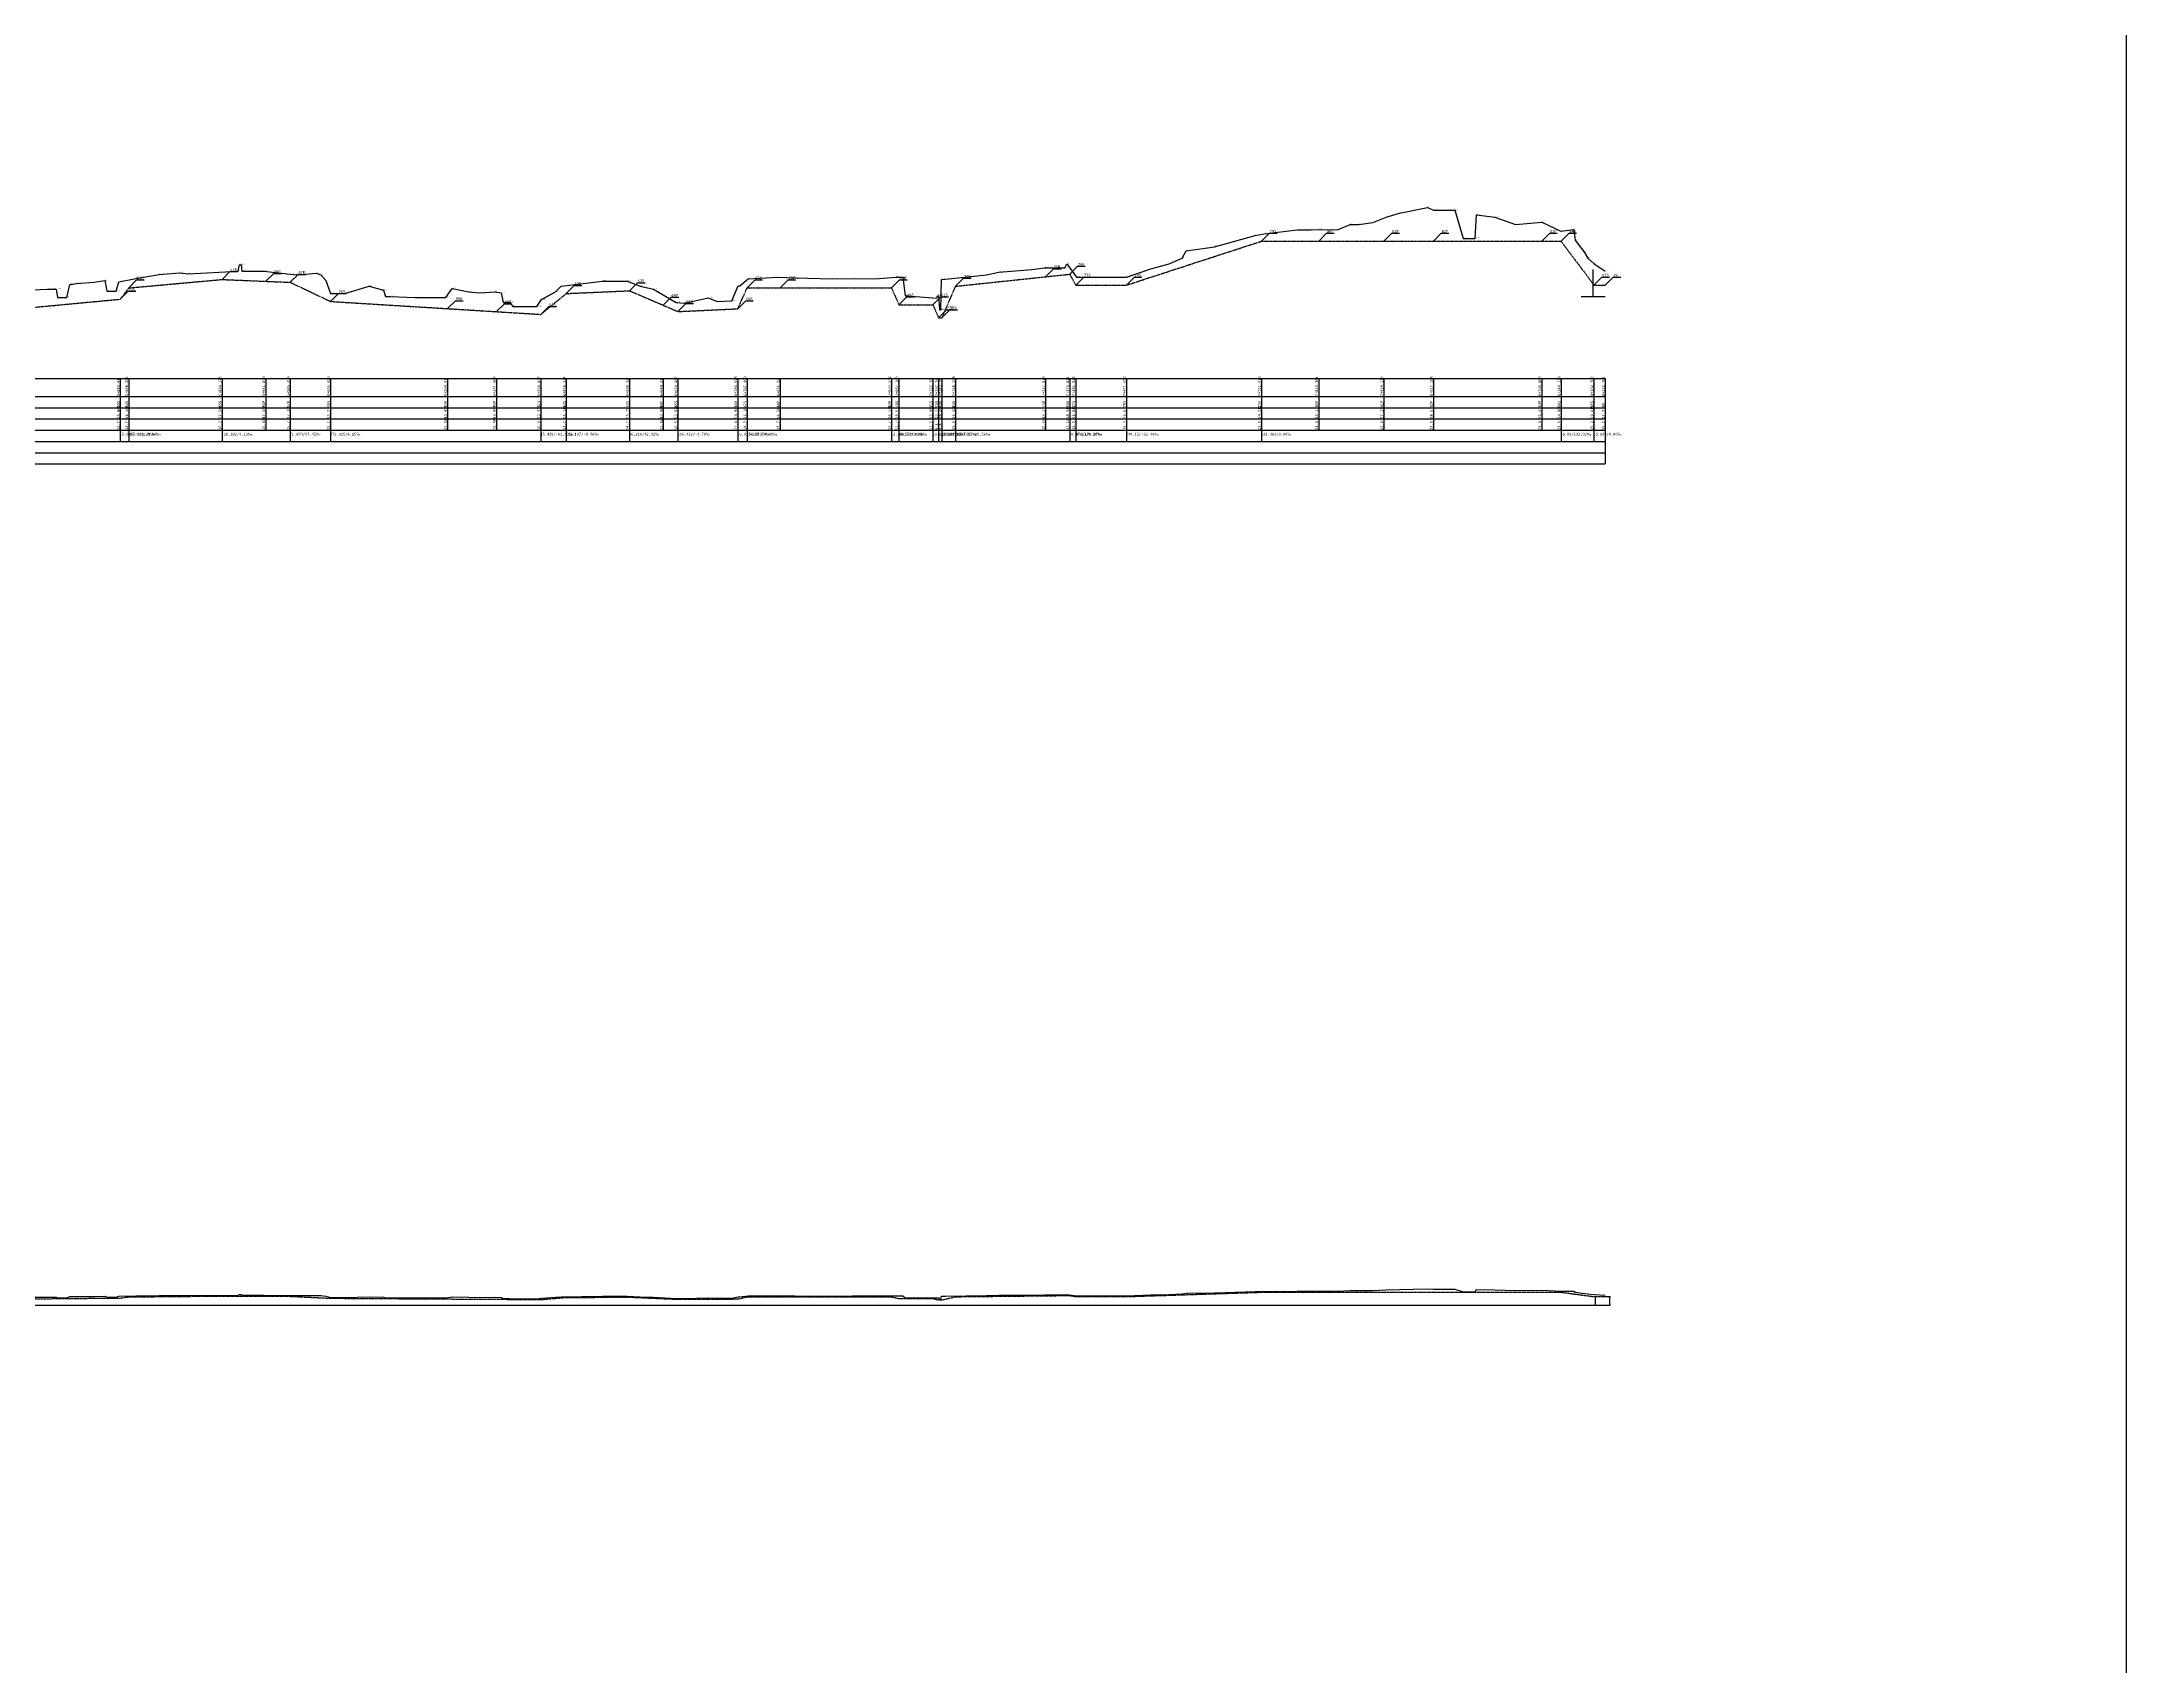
# Model space of a CAD drawing. Header units: millimetres. Extents: x -30 to 39450245, y -4 to 39449270.
# Drawn here: x 39446540 to 39450245, y 2545179 to 2548066 of the extents above; entities that cross this region are included whole.
import ezdxf

# ---------------------------------------------------------------- set-up
doc = ezdxf.new("R2010")
doc.units = ezdxf.units.MM
doc.linetypes.add('CENTER', pattern=[2, 1.25, -0.25, 0.25, -0.25])
for name, color, linetype in [('pipe_cen', 1, 'CENTER'), ('tab', 9, 'Continuous'), ('地形剖面', 4, 'Continuous'), ('布局裁图', 3, 'Continuous'), ('标准断面', 3, 'Continuous'), ('纵面管线标注', 3, 'Continuous'), ('附属设施', 2, 'Continuous')]:
    doc.layers.add(name, color=color, linetype=linetype)
doc.styles.get("Standard").update_dxf_attribs({"font": '', "width": 0.8})
doc.styles.get('Standard').set_extended_font_data('SimSun')
doc.dimstyles.new('1000', dxfattribs={"dimtxt": 0.25, "dimasz": 0.2, "dimexe": 1.8, "dimexo": 0.625, "dimgap": 0.9, "dimtad": 1, "dimdec": 3, "dimdsep": 46, "dimtxsty": 'Standard', "dimcen": 0, "dimclrd": 9, "dimclre": 9, "dimclrt": 3, "dimadec": 3, "dimazin": 2, "dimtfac": 1, "dimtdec": 3, "dimtix": 1, "dimtofl": 0, "dimtmove": 2, "dimatfit": 3, "dimfxl": 1.8, "dimtolj": 1, "dimtzin": 0, "dimarcsym": 0})

# ---------------------------------------------------------------- blocks, each defined once
blk = doc.blocks.new('*D19')
at = {"layer": 'Defpoints', "color": 0, "transparency": 16777216}
for p in [(39449298.6, 2545836), (39449301.3, 2545836), (39441064.7, 2545820.8)]:
    blk.add_point(p, dxfattribs=at)
at = {"layer": '标准断面', "color": 9, "lineweight": -2, "transparency": 16777216}
for p, q in [((39449299.2, 2545836), (39449303.1, 2545836)), ((39449301.3, 2545821), (39449301.3, 2545835.8)), ((39441065.4, 2545820.8), (39449303.1, 2545820.8))]:
    blk.add_line(p, q, dxfattribs=at)
at = {"layer": '标准断面', "color": 9, "transparency": 16777216}
for points in [[(39449301.3, 2545835.8), (39449301.4, 2545835.8), (39449301.3, 2545836)], [(39449301.3, 2545821), (39449301.4, 2545821), (39449301.3, 2545820.8)]]:
    blk.add_solid(points, dxfattribs=at)
at = {"layer": '标准断面', "color": 3, "transparency": 16777216, "insert": (39449300.3, 2545828.4), "char_height": 0.25, "attachment_point": 5, "rotation": 90}
blk.add_mtext('\\A1;15.2', dxfattribs=at)
blk = doc.blocks.new('*D20')
at = {"layer": 'Defpoints', "color": 0, "transparency": 16777216}
for p in [(39449318.6, 2545836), (39449303.1, 2545820.8), (39449326.4, 2545820.8)]:
    blk.add_point(p, dxfattribs=at)
at = {"layer": '标准断面', "color": 9, "lineweight": -2, "transparency": 16777216}
for p, q in [((39449319.2, 2545836), (39449328.2, 2545836)), ((39449326.4, 2545835.8), (39449326.4, 2545821)), ((39449303.8, 2545820.8), (39449328.2, 2545820.8))]:
    blk.add_line(p, q, dxfattribs=at)
at = {"layer": '标准断面', "color": 9, "transparency": 16777216}
for points in [[(39449326.4, 2545835.8), (39449326.4, 2545835.8), (39449326.4, 2545836)], [(39449326.4, 2545821), (39449326.4, 2545821), (39449326.4, 2545820.8)]]:
    blk.add_solid(points, dxfattribs=at)
at = {"layer": '标准断面', "color": 3, "transparency": 16777216, "insert": (39449325.4, 2545828.4), "char_height": 0.25, "attachment_point": 5, "rotation": 90}
blk.add_mtext('\\A1;15.137', dxfattribs=at)

msp = doc.modelspace()

# ---------------------------------------------------------------- linework, layer by layer
at = {"layer": 'pipe_cen'}
for points in [[(39446178.4641, 2547561.213), (39446679.2811, 2547608.213), (39446694.1521, 2547628.213), (39446860.0461, 2547643.213), (39446981.227, 2547638.213), (39447052.8001, 2547604.213), (39447426.7181, 2547581.213), (39447472.0051, 2547618.213), (39447584.2011, 2547623.213), (39447670.3381, 2547586.213), (39447776.7491, 2547591.213), (39447793.2701, 2547628.213), (39448050.0131, 2547628.213), (39448063.0601, 2547598.213), (39448123.6311, 2547598.213), (39448133.6311, 2547575.213), (39448139.6311, 2547575.213), (39448163.9791, 2547631.213), (39448366.6921, 2547652.613), (39448377.3941, 2547633.213), (39448467.5241, 2547633.213), (39448707.5471, 2547711.213), (39449240.0101, 2547711.213), (39449298.5731, 2547633.213), (39449318.5725, 2547633.213)], [(39446178.4641, 2545828.8128), (39446679.2811, 2545833.5128), (39446694.1521, 2545835.5128), (39446860.0461, 2545837.0128), (39446981.227, 2545836.5128), (39447052.8001, 2545833.1128), (39447426.7181, 2545830.8128), (39447472.0051, 2545834.5128), (39447584.2011, 2545835.0128), (39447670.3381, 2545831.3128), (39447776.7491, 2545831.8128), (39447793.2701, 2545835.5128), (39448050.0131, 2545835.5128), (39448063.0601, 2545832.5128), (39448123.6311, 2545832.5128), (39448133.6311, 2545830.2128), (39448139.6311, 2545830.2128), (39448163.9791, 2545835.8128), (39448366.6921, 2545837.9528), (39448377.3941, 2545836.0128), (39448467.5241, 2545836.0128), (39448707.5471, 2545843.8128), (39449240.0101, 2545843.8128), (39449298.5731, 2545836.0128), (39449318.5725, 2545835.9503)]]:
    msp.add_lwpolyline(points, dxfattribs=at)
at = {"layer": 'tab'}
for points in [[(39440933.8711, 2547467.413), (39449318.5725, 2547467.413)], [(39446679.2811, 2547467.413), (39446679.2811, 2547375.413)], [(39446694.1521, 2547467.413), (39446694.1521, 2547375.413)], [(39446860.0461, 2547467.413), (39446860.0461, 2547375.413)], [(39446937.7506, 2547467.413), (39446937.7506, 2547375.413)], [(39446981.227, 2547467.413), (39446981.227, 2547375.413)], [(39447052.8001, 2547467.413), (39447052.8001, 2547375.413)], [(39447260.7411, 2547467.413), (39447260.7411, 2547375.413)], [(39447347.7758, 2547467.413), (39447347.7758, 2547375.413)], [(39447426.7181, 2547467.413), (39447426.7181, 2547375.413)], [(39447472.0051, 2547467.413), (39447472.0051, 2547375.413)], [(39447584.2011, 2547467.413), (39447584.2011, 2547375.413)], [(39447644.2407, 2547467.413), (39447644.2407, 2547375.413)], [(39447670.3381, 2547467.413), (39447670.3381, 2547375.413)], [(39447776.7491, 2547467.413), (39447776.7491, 2547375.413)], [(39447793.2701, 2547467.413), (39447793.2701, 2547375.413)], [(39447852.0914, 2547467.413), (39447852.0914, 2547375.413)], [(39448050.0131, 2547467.413), (39448050.0131, 2547375.413)], [(39448063.0601, 2547467.413), (39448063.0601, 2547375.413)], [(39448123.6311, 2547467.413), (39448123.6311, 2547375.413)], [(39448133.6311, 2547467.413), (39448133.6311, 2547375.413)], [(39448139.6311, 2547467.413), (39448139.6311, 2547375.413)], [(39448163.9791, 2547467.413), (39448163.9791, 2547375.413)], [(39448323.7503, 2547467.413), (39448323.7503, 2547375.413)], [(39448366.6921, 2547467.413), (39448366.6921, 2547375.413)], [(39448377.3941, 2547467.413), (39448377.3941, 2547375.413)], [(39448467.5241, 2547467.413), (39448467.5241, 2547375.413)], [(39448707.5471, 2547467.413), (39448707.5471, 2547375.413)], [(39448809.2651, 2547467.413), (39448809.2651, 2547375.413)], [(39448924.9838, 2547467.413), (39448924.9838, 2547375.413)], [(39449013.0587, 2547467.413), (39449013.0587, 2547375.413)], [(39449205.7542, 2547467.413), (39449205.7542, 2547375.413)], [(39449240.0101, 2547467.413), (39449240.0101, 2547375.413)], [(39449298.5731, 2547467.413), (39449298.5731, 2547375.413)], [(39449318.5725, 2547467.413), (39449318.5725, 2547315.413)], [(39449318.5725, 2547467.413), (39449318.5725, 2547375.413)], [(39440933.8711, 2547435.413), (39449318.5725, 2547435.413)], [(39440933.8711, 2547415.413), (39449318.5725, 2547415.413)], [(39440933.8711, 2547395.413), (39449318.5725, 2547395.413)], [(39440933.8711, 2547375.413), (39449318.5725, 2547375.413)], [(39440933.8711, 2547355.413), (39449318.5725, 2547355.413)], [(39446679.2811, 2547375.413), (39446679.2811, 2547355.413)], [(39446694.1521, 2547375.413), (39446694.1521, 2547355.413)], [(39446860.0461, 2547375.413), (39446860.0461, 2547355.413)], [(39446981.227, 2547375.413), (39446981.227, 2547355.413)], [(39447052.8001, 2547375.413), (39447052.8001, 2547355.413)], [(39447426.7181, 2547375.413), (39447426.7181, 2547355.413)], [(39447472.0051, 2547375.413), (39447472.0051, 2547355.413)], [(39447584.2011, 2547375.413), (39447584.2011, 2547355.413)], [(39447670.3381, 2547375.413), (39447670.3381, 2547355.413)], [(39447776.7491, 2547375.413), (39447776.7491, 2547355.413)], [(39447793.2701, 2547375.413), (39447793.2701, 2547355.413)], [(39448050.0131, 2547375.413), (39448050.0131, 2547355.413)], [(39448063.0601, 2547375.413), (39448063.0601, 2547355.413)], [(39448123.6311, 2547375.413), (39448123.6311, 2547355.413)], [(39448133.6311, 2547375.413), (39448133.6311, 2547355.413)], [(39448139.6311, 2547375.413), (39448139.6311, 2547355.413)], [(39448163.9791, 2547375.413), (39448163.9791, 2547355.413)], [(39448366.6921, 2547375.413), (39448366.6921, 2547355.413)], [(39448377.3941, 2547375.413), (39448377.3941, 2547355.413)], [(39448467.5241, 2547375.413), (39448467.5241, 2547355.413)], [(39448707.5471, 2547375.413), (39448707.5471, 2547355.413)], [(39449240.0101, 2547375.413), (39449240.0101, 2547355.413)], [(39449298.5731, 2547375.413), (39449298.5731, 2547355.413)], [(39440933.8711, 2547335.413), (39449318.5725, 2547335.413)], [(39440933.8711, 2547315.413), (39449318.5725, 2547315.413)]]:
    msp.add_lwpolyline(points, dxfattribs=at)
at = {"layer": '地形剖面'}
for points in [[(39446512.8139, 2547624.213), (39446549.2407, 2547626.213), (39446557.0153, 2547626.313), (39446565.3696, 2547626.313), (39446567.7128, 2547611.213), (39446583.9326, 2547611.213), (39446589.5673, 2547634.213), (39446591.0412, 2547634.213), (39446601.2991, 2547636.213), (39446632.9469, 2547638.213), (39446651.4637, 2547641.213), (39446655.4895, 2547622.213), (39446671.6696, 2547622.213), (39446676.8281, 2547639.213), (39446706.7099, 2547645.213), (39446748.0766, 2547652.213), (39446784.716, 2547655.213), (39446799.179, 2547653.513), (39446889.0047, 2547658.213), (39446891.0095, 2547669.213), (39446893.9206, 2547669.213), (39446895.1729, 2547658.213), (39446934.1, 2547658.213), (39446986.3444, 2547652.213), (39446994.7951, 2547651.413), (39447027.8744, 2547654.213), (39447035.5988, 2547651.213), (39447044.4686, 2547641.213), (39447052.8003, 2547618.213), (39447078.4314, 2547618.213), (39447121.821, 2547631.213), (39447147.0414, 2547624.213), (39447150.4621, 2547613.213), (39447159.5987, 2547613.213), (39447202.8787, 2547611.213), (39447257.5495, 2547611.213), (39447269.2374, 2547627.213), (39447298.8278, 2547621.213), (39447318.4763, 2547619.213), (39447344.7642, 2547621.213), (39447356.1872, 2547619.213), (39447359.5939, 2547602.213), (39447371.3581, 2547602.213), (39447376.8607, 2547595.213), (39447419.8072, 2547595.213), (39447428.1149, 2547607.613), (39447452.5134, 2547621.213), (39447462.8787, 2547631.213), (39447536.5585, 2547640.213), (39447580.3535, 2547640.213), (39447603.4115, 2547631.213), (39447627.031, 2547626.213), (39447667.0737, 2547602.213), (39447681.8023, 2547601.213), (39447724.1486, 2547610.913), (39447740.2936, 2547604.213), (39447765.9633, 2547605.213), (39447777.422, 2547632.213), (39447780.5246, 2547632.213), (39447794.958, 2547644.213), (39447847.2771, 2547647.213), (39447878.0899, 2547646.213), (39447945.9288, 2547644.113), (39447980.0007, 2547645.213), (39448020.2773, 2547644.213), (39448057.5372, 2547647.213), (39448070.1898, 2547647.213), (39448074.09, 2547614.213), (39448077.689, 2547614.213), (39448130.3965, 2547610.213), (39448131.7025, 2547614.213), (39448133.7906, 2547614.213), (39448135.3545, 2547589.213), (39448137.9079, 2547589.213), (39448138.8863, 2547643.213), (39448145.8983, 2547643.613), (39448218.8371, 2547651.213), (39448240.8363, 2547656.213), (39448299.3775, 2547661.213), (39448322.2399, 2547664.213), (39448333.3065, 2547664.213), (39448357.8985, 2547664.213), (39448361.7764, 2547671.213), (39448378.9096, 2547647.213), (39448467.5238, 2547647.213), (39448510.9065, 2547662.213), (39448543.5691, 2547671.213), (39448566.3201, 2547681.213), (39448573.6184, 2547694.213), (39448624.1315, 2547701.213), (39448696.3512, 2547721.213), (39448712.2255, 2547724.213), (39448771.2217, 2547731.213), (39448795.0277, 2547731.213), (39448809.2649, 2547732.213), (39448842.5804, 2547731.213), (39448865.2991, 2547741.213), (39448880.7721, 2547741.213), (39448905.3654, 2547744.213), (39448928.9996, 2547754.213), (39448952.7245, 2547761.213), (39449002.4483, 2547771.213), (39449013.0582, 2547766.213), (39449051.0162, 2547766.213), (39449065.7945, 2547716.213), (39449087.629, 2547716.213), (39449089.7738, 2547758.213), (39449122.5662, 2547754.213), (39449158.9871, 2547741.213), (39449205.754, 2547745.213), (39449239.5595, 2547729.213), (39449262.7731, 2547732.213), (39449265.0617, 2547713.213), (39449281.9708, 2547691.213), (39449287.7463, 2547681.213), (39449298.7354, 2547671.213), (39449318.5727, 2547658.213), (39449318.5727, 2547658.213)], [(39446512.8139, 2545835.1128), (39446549.2407, 2545835.3128), (39446557.0153, 2545835.3228), (39446565.3696, 2545835.3228), (39446567.7128, 2545833.8128), (39446583.9326, 2545833.8128), (39446589.5673, 2545836.1128), (39446591.0412, 2545836.1128), (39446601.2991, 2545836.3128), (39446632.9469, 2545836.5128), (39446651.4637, 2545836.8128), (39446655.4895, 2545834.9128), (39446671.6696, 2545834.9128), (39446676.8281, 2545836.6128), (39446706.7099, 2545837.2128), (39446748.0766, 2545837.9128), (39446784.716, 2545838.2128), (39446799.179, 2545838.0428), (39446889.0047, 2545838.5128), (39446891.0095, 2545839.6128), (39446893.9206, 2545839.6128), (39446895.1729, 2545838.5128), (39446934.1, 2545838.5128), (39446986.3444, 2545837.9128), (39446994.7951, 2545837.8328), (39447027.8744, 2545838.1128), (39447035.5988, 2545837.8128), (39447044.4686, 2545836.8128), (39447052.8003, 2545834.5128), (39447078.4314, 2545834.5128), (39447121.821, 2545835.8128), (39447147.0414, 2545835.1128), (39447150.4621, 2545834.0128), (39447159.5987, 2545834.0128), (39447202.8787, 2545833.8128), (39447257.5495, 2545833.8128), (39447269.2374, 2545835.4128), (39447298.8278, 2545834.8128), (39447318.4763, 2545834.6128), (39447344.7642, 2545834.8128), (39447356.1872, 2545834.6128), (39447359.5939, 2545832.9128), (39447371.3581, 2545832.9128), (39447376.8607, 2545832.2128), (39447419.8072, 2545832.2128), (39447428.1149, 2545833.4528), (39447452.5134, 2545834.8128), (39447462.8787, 2545835.8128), (39447536.5585, 2545836.7128), (39447580.3535, 2545836.7128), (39447603.4115, 2545835.8128), (39447627.031, 2545835.3128), (39447667.0737, 2545832.9128), (39447681.8023, 2545832.8128), (39447724.1486, 2545833.7828), (39447740.2936, 2545833.1128), (39447765.9633, 2545833.2128), (39447777.422, 2545835.9128), (39447780.5246, 2545835.9128), (39447794.958, 2545837.1128), (39447847.2771, 2545837.4128), (39447878.0899, 2545837.3128), (39447945.9288, 2545837.1028), (39447980.0007, 2545837.2128), (39448020.2773, 2545837.1128), (39448057.5372, 2545837.4128), (39448070.1898, 2545837.4128), (39448074.09, 2545834.1128), (39448077.689, 2545834.1128), (39448130.3965, 2545833.7128), (39448131.7025, 2545834.1128), (39448133.7906, 2545834.1128), (39448135.3545, 2545831.6128), (39448137.9079, 2545831.6128), (39448138.8863, 2545837.0128), (39448145.8983, 2545837.0528), (39448218.8371, 2545837.8128), (39448240.8363, 2545838.3128), (39448299.3775, 2545838.8128), (39448322.2399, 2545839.1128), (39448333.3065, 2545839.1128), (39448357.8985, 2545839.1128), (39448361.7764, 2545839.8128), (39448378.9096, 2545837.4128), (39448467.5238, 2545837.4128), (39448510.9065, 2545838.9128), (39448543.5691, 2545839.8128), (39448566.3201, 2545840.8128), (39448573.6184, 2545842.1128), (39448624.1315, 2545842.8128), (39448696.3512, 2545844.8128), (39448712.2255, 2545845.1128), (39448771.2217, 2545845.8128), (39448795.0277, 2545845.8128), (39448809.2649, 2545845.9128), (39448842.5804, 2545845.8128), (39448865.2991, 2545846.8128), (39448880.7721, 2545846.8128), (39448905.3654, 2545847.1128), (39448928.9996, 2545848.1128), (39448952.7245, 2545848.8128), (39449002.4483, 2545849.8128), (39449013.0582, 2545849.3128), (39449051.0162, 2545849.3128), (39449065.7945, 2545844.3128), (39449087.629, 2545844.3128), (39449089.7738, 2545848.5128), (39449122.5662, 2545848.1128), (39449158.9871, 2545846.8128), (39449205.754, 2545847.2128), (39449239.5595, 2545845.6128), (39449262.7731, 2545845.9128), (39449265.0617, 2545844.0128), (39449281.9708, 2545841.8128), (39449287.7463, 2545840.8128), (39449298.7354, 2545839.8128), (39449318.5725, 2545838.5128)]]:
    msp.add_lwpolyline(points, dxfattribs=at)
at = {"layer": '布局裁图'}
for points in [[(39449297.2218, 2547613.0398), (39449297.2218, 2547660.8326)], [(39449275.8711, 2547613.0398), (39449318.5725, 2547613.0398)]]:
    msp.add_lwpolyline(points, dxfattribs=at)
at = {"layer": '纵面管线标注', "color": 9, "true_color": 0xc0c0c0}
for points in [[(39448707.5471, 2547711.213), (39448721.6871, 2547725.353), (39448735.1871, 2547725.353)], [(39448809.2651, 2547711.213), (39448823.4051, 2547725.353), (39448836.9051, 2547725.353)], [(39448924.9838, 2547711.213), (39448939.1238, 2547725.353), (39448952.6238, 2547725.353)], [(39449013.0587, 2547711.213), (39449027.1987, 2547725.353), (39449040.6987, 2547725.353)], [(39449205.7542, 2547711.213), (39449219.8942, 2547725.353), (39449233.3942, 2547725.353)], [(39449240.0101, 2547711.213), (39449254.1501, 2547725.353), (39449267.6501, 2547725.353)], [(39446860.0461, 2547643.213), (39446874.1861, 2547657.353), (39446887.6861, 2547657.353)], [(39446937.7506, 2547640.0069), (39446951.8906, 2547654.1469), (39446965.3906, 2547654.1469)], [(39446981.227, 2547638.213), (39446995.367, 2547652.353), (39447008.867, 2547652.353)], [(39448163.9791, 2547631.213), (39448178.1191, 2547645.353), (39448191.6191, 2547645.353)], [(39448323.7503, 2547648.0797), (39448337.8903, 2547662.2197), (39448351.3903, 2547662.2197)], [(39448366.6921, 2547652.613), (39448380.8321, 2547666.753), (39448394.3321, 2547666.753)], [(39448377.3941, 2547633.213), (39448391.5341, 2547647.353), (39448405.0341, 2547647.353)], [(39448467.5241, 2547633.213), (39448481.6641, 2547647.353), (39448495.1641, 2547647.353)], [(39449298.5731, 2547633.213), (39449312.7131, 2547647.353), (39449326.2131, 2547647.353)], [(39449318.5725, 2547633.213), (39449332.7125, 2547647.353), (39449346.2125, 2547647.353)], [(39446679.2811, 2547608.213), (39446693.4211, 2547622.353), (39446706.9211, 2547622.353)], [(39446694.1521, 2547628.213), (39446708.2921, 2547642.353), (39446721.7921, 2547642.353)], [(39447052.8001, 2547604.213), (39447066.9401, 2547618.353), (39447080.4401, 2547618.353)], [(39447472.0051, 2547618.213), (39447486.1451, 2547632.353), (39447499.6451, 2547632.353)], [(39447584.2011, 2547623.213), (39447598.3411, 2547637.353), (39447611.8411, 2547637.353)], [(39447644.2407, 2547597.4231), (39447658.3807, 2547611.5631), (39447671.8807, 2547611.5631)], [(39447793.2701, 2547628.213), (39447807.4101, 2547642.353), (39447820.9101, 2547642.353)], [(39447852.0914, 2547628.213), (39447866.2314, 2547642.353), (39447879.7314, 2547642.353)], [(39448050.0131, 2547628.213), (39448064.1531, 2547642.353), (39448077.6531, 2547642.353)], [(39448063.0601, 2547598.213), (39448077.2001, 2547612.353), (39448090.7001, 2547612.353)], [(39448123.6311, 2547598.213), (39448137.7711, 2547612.353), (39448151.2711, 2547612.353)], [(39447260.7411, 2547591.4224), (39447274.8811, 2547605.5624), (39447288.3811, 2547605.5624)], [(39447347.7758, 2547586.0688), (39447361.9158, 2547600.2088), (39447375.4158, 2547600.2088)], [(39447426.7181, 2547581.213), (39447440.8581, 2547595.353), (39447454.3581, 2547595.353)], [(39447670.3381, 2547586.213), (39447684.4781, 2547600.353), (39447697.9781, 2547600.353)], [(39447776.7491, 2547591.213), (39447790.8891, 2547605.353), (39447804.3891, 2547605.353)], [(39448133.6311, 2547575.213), (39448147.7711, 2547589.353), (39448161.2711, 2547589.353)], [(39448139.6311, 2547575.213), (39448153.7711, 2547589.353), (39448167.2711, 2547589.353)]]:
    msp.add_lwpolyline(points, dxfattribs=at)
at = {"layer": '附属设施'}
msp.add_lwpolyline([(39440295.5235, 2552920.4902), (39450244.7037, 2552920.4902), (39450244.7037, 2543065.9285), (39440295.5235, 2543065.9285)], close=True, dxfattribs=at)

# ---------------------------------------------------------------- texts
at = {"layer": 'tab', "color": 3, "true_color": 0x00ff00}
for s, p in [('5+683.41', (39446678.1811, 2547435.913)), ('5+698.281', (39446693.0521, 2547435.913)), ('5+864.175', (39446858.9461, 2547435.913)), ('5+941.879', (39446936.6506, 2547435.913)), ('5+985.356', (39446980.127, 2547435.913)), ('6+056.929', (39447051.7001, 2547435.913)), ('6+264.87', (39447259.6411, 2547435.913)), ('6+351.905', (39447346.6758, 2547435.913)), ('6+430.847', (39447425.6181, 2547435.913)), ('6+476.134', (39447470.9051, 2547435.913)), ('6+588.33', (39447583.1011, 2547435.913)), ('6+648.37', (39447643.1407, 2547435.913)), ('6+674.467', (39447669.2381, 2547435.913)), ('6+780.878', (39447775.6491, 2547435.913)), ('6+797.399', (39447792.1701, 2547435.913)), ('6+856.22', (39447850.9914, 2547435.913)), ('7+054.142', (39448048.9131, 2547435.913)), ('7+067.189', (39448061.9601, 2547435.913)), ('7+127.76', (39448122.5311, 2547435.913)), ('7+137.76', (39448132.5311, 2547435.913)), ('7+143.76', (39448138.5311, 2547435.913)), ('7+168.108', (39448162.8791, 2547435.913)), ('7+327.879', (39448322.6503, 2547435.913)), ('7+370.821', (39448365.5921, 2547435.913)), ('7+381.523', (39448376.2941, 2547435.913)), ('7+471.653', (39448466.4241, 2547435.913)), ('7+711.676', (39448706.4471, 2547435.913)), ('7+813.394', (39448808.1651, 2547435.913)), ('7+929.113', (39448923.8838, 2547435.913)), ('8+017.188', (39449011.9587, 2547435.913)), ('8+209.883', (39449204.6542, 2547435.913)), ('8+244.139', (39449238.9101, 2547435.913)), ('8+302.702', (39449297.4731, 2547435.913)), ('8+322.701', (39449317.4725, 2547435.913)), ('53S', (39446678.1811, 2547415.913)), ('54S', (39446693.0521, 2547415.913)), ('55K', (39446858.9461, 2547415.913)), ('56P', (39446936.6506, 2547415.913)), ('57K', (39446980.127, 2547415.913)), ('58S', (39447051.7001, 2547415.913)), ('59K', (39447259.6411, 2547415.913)), ('60P', (39447346.6758, 2547415.913)), ('61S', (39447425.6181, 2547415.913)), ('62S', (39447470.9051, 2547415.913)), ('63S', (39447583.1011, 2547415.913)), ('64P', (39447643.1407, 2547415.913)), ('65S', (39447669.2381, 2547415.913)), ('66K', (39447775.6491, 2547415.913)), ('67S', (39447792.1701, 2547415.913)), ('68P', (39447850.9914, 2547415.913)), ('69K', (39448048.9131, 2547415.913)), ('70S', (39448061.9601, 2547415.913)), ('71S', (39448122.5311, 2547415.913)), ('72S', (39448132.5311, 2547415.913)), ('73S', (39448138.5311, 2547415.913)), ('74S', (39448162.8791, 2547415.913)), ('75K', (39448322.6503, 2547415.913)), ('76K', (39448365.5921, 2547415.913)), ('77S', (39448376.2941, 2547415.913)), ('78S', (39448466.4241, 2547415.913)), ('79S', (39448706.4471, 2547415.913)), ('80P', (39448808.1651, 2547415.913)), ('81P', (39448923.8838, 2547415.913)), ('82P', (39449011.9587, 2547415.913)), ('83P', (39449204.6542, 2547415.913)), ('84S', (39449238.9101, 2547415.913)), ('85S', (39449297.4731, 2547415.913)), ('86', (39449317.4725, 2547415.913)), ('12.7', (39446678.1811, 2547375.913)), ('15.849', (39446678.1811, 2547395.913)), ('16.148', (39446693.0521, 2547395.913)), ('14.7', (39446693.0521, 2547375.913)), ('16.2', (39446858.9461, 2547375.913)), ('17.548', (39446858.9461, 2547395.913)), ('17.658', (39446936.6506, 2547395.913)), ('15.879', (39446936.6506, 2547375.913)), ('17.159', (39446980.127, 2547395.913)), ('15.7', (39446980.127, 2547375.913)), ('12.3', (39447051.7001, 2547375.913)), ('13.7', (39447051.7001, 2547395.913)), ('11.021', (39447259.6411, 2547375.913)), ('13.437', (39447259.6411, 2547395.913)), ('13.947', (39447346.6758, 2547395.913)), ('10.486', (39447346.6758, 2547375.913)), ('12.432', (39447425.6181, 2547395.913)), ('10.0', (39447425.6181, 2547375.913)), ('13.7', (39447470.9051, 2547375.913)), ('15.111', (39447470.9051, 2547395.913)), ('14.2', (39447583.1011, 2547375.913)), ('15.75', (39447583.1011, 2547395.913)), ('11.621', (39447643.1407, 2547375.913)), ('13.469', (39447643.1407, 2547395.913)), ('12.078', (39447669.2381, 2547395.913)), ('10.5', (39447669.2381, 2547375.913)), ('14.941', (39447775.6491, 2547395.913)), ('11.0', (39447775.6491, 2547375.913)), ('16.16', (39447792.1701, 2547395.913)), ('14.7', (39447792.1701, 2547375.913)), ('16.584', (39447850.9914, 2547395.913)), ('14.7', (39447850.9914, 2547375.913)), ('16.539', (39448048.9131, 2547395.913)), ('14.7', (39448048.9131, 2547375.913)), ('16.6', (39448061.9601, 2547395.913)), ('11.7', (39448061.9601, 2547375.913)), ('12.951', (39448122.5311, 2547395.913)), ('11.7', (39448122.5311, 2547375.913)), ('13.3', (39448132.5311, 2547395.913)), ('9.4', (39448132.5311, 2547375.913)), ('16.204', (39448138.5311, 2547395.913)), ('9.4', (39448138.5311, 2547375.913)), ('16.428', (39448162.8791, 2547395.913)), ('15.0', (39448162.8791, 2547375.913)), ('18.3', (39448322.6503, 2547395.913)), ('16.687', (39448322.6503, 2547375.913)), ('18.311', (39448365.5921, 2547395.913)), ('17.14', (39448365.5921, 2547375.913)), ('16.812', (39448376.2941, 2547395.913)), ('15.2', (39448376.2941, 2547375.913)), ('15.2', (39448466.4241, 2547375.913)), ('16.6', (39448466.4241, 2547395.913)), ('24.212', (39448706.4471, 2547395.913)), ('23.0', (39448706.4471, 2547375.913)), ('25.1', (39448808.1651, 2547395.913)), ('23.0', (39448808.1651, 2547375.913)), ('27.13', (39448923.8838, 2547395.913)), ('23.0', (39448923.8838, 2547375.913)), ('28.5', (39449011.9587, 2547395.913)), ('23.0', (39449011.9587, 2547375.913)), ('26.4', (39449204.6542, 2547395.913)), ('23.0', (39449204.6542, 2547375.913)), ('24.806', (39449238.9101, 2547395.913)), ('23.0', (39449238.9101, 2547375.913)), ('15.2', (39449297.4731, 2547375.913)), ('19.015', (39449297.4731, 2547395.913)), ('15.2', (39449317.4725, 2547375.913)), ('17.7', (39449317.4725, 2547395.913))]:
    msp.add_text(s, height=5, rotation=89.9999983, dxfattribs=at).set_placement(p)
for s, p in [('15.005/-133.29‰', (39446678.1811, 2547365.913)), ('165.901/-9.04‰', (39446693.0521, 2547365.913)), ('121.182/4.13‰', (39446858.9461, 2547365.913)), ('71.654/47.45‰', (39446980.127, 2547365.913)), ('373.925/6.15‰', (39447051.7001, 2547365.913)), ('45.438/-81.43‰', (39447425.6181, 2547365.913)), ('112.197/-4.46‰', (39447470.9051, 2547365.913)), ('86.216/42.92‰', (39447583.1011, 2547365.913)), ('106.412/-4.70‰', (39447669.2381, 2547365.913)), ('16.93/-218.54‰', (39447775.6491, 2547365.913)), ('256.743/0.00‰', (39447792.1701, 2547365.913)), ('13.388/224.09‰', (39448048.9131, 2547365.913)), ('60.571/0.00‰', (39448061.9601, 2547365.913)), ('10.261/224.15‰', (39448122.5311, 2547365.913)), ('6.0/0.00‰', (39448132.5311, 2547365.913)), ('24.984/-224.15‰', (39448138.5311, 2547365.913)), ('202.724/-10.56‰', (39448162.8791, 2547365.913)), ('10.876/178.37‰', (39448365.5921, 2547365.913)), ('90.13/0.00‰', (39448376.2941, 2547365.913)), ('240.15/-32.48‰', (39448466.4241, 2547365.913)), ('532.463/0.00‰', (39448706.4471, 2547365.913)), ('59.08/132.02‰', (39449238.9101, 2547365.913)), ('19.999/0.00‰', (39449297.4731, 2547365.913))]:
    msp.add_text(s, height=5, dxfattribs=at).set_placement(p)
at = {"layer": '地形剖面', "color": 9, "true_color": 0xc0c0c0}
for s, p in [('27.3', (39448928.9996, 2547754.213)), ('28.', (39448952.7245, 2547761.213)), ('29.', (39449002.4483, 2547771.213)), ('28.5', (39449013.0582, 2547766.213)), ('28.5', (39449051.0162, 2547766.213)), ('27.7', (39449089.7738, 2547758.213)), ('27.3', (39449122.5662, 2547754.213)), ('24.', (39448696.3512, 2547721.213)), ('24.3', (39448712.2255, 2547724.213)), ('25.', (39448771.2217, 2547731.213)), ('25.', (39448795.0277, 2547731.213)), ('25.1', (39448809.2649, 2547732.213)), ('25.', (39448842.5804, 2547731.213)), ('26.', (39448865.2991, 2547741.213)), ('26.', (39448880.7721, 2547741.213)), ('26.3', (39448905.3654, 2547744.213)), ('23.5', (39449065.7945, 2547716.213)), ('23.5', (39449087.629, 2547716.213)), ('26.', (39449158.9871, 2547741.213)), ('26.4', (39449205.754, 2547745.213)), ('24.8', (39449239.5595, 2547729.213)), ('25.1', (39449262.7731, 2547732.213)), ('20.', (39448566.3201, 2547681.213)), ('21.3', (39448573.6184, 2547694.213)), ('22.', (39448624.1315, 2547701.213)), ('23.2', (39449265.0617, 2547713.213)), ('21.', (39449281.9708, 2547691.213)), ('20.', (39449287.7463, 2547681.213)), ('16.', (39446651.4637, 2547641.213)), ('16.4', (39446706.7099, 2547645.213)), ('17.1', (39446748.0766, 2547652.213)), ('17.4', (39446784.716, 2547655.213)), ('17.23', (39446799.179, 2547653.513)), ('17.7', (39446889.0047, 2547658.213)), ('18.8', (39446891.0095, 2547669.213)), ('18.8', (39446893.9206, 2547669.213)), ('17.7', (39446895.1729, 2547658.213)), ('17.7', (39446934.1, 2547658.213)), ('17.1', (39446986.3444, 2547652.213)), ('17.02', (39446994.7951, 2547651.413)), ('17.3', (39447027.8744, 2547654.213)), ('17.', (39447035.5988, 2547651.213)), ('16.', (39447044.4686, 2547641.213)), ('16.3', (39447794.958, 2547644.213)), ('16.6', (39447847.2771, 2547647.213)), ('16.5', (39447878.0899, 2547646.213)), ('16.29', (39447945.9288, 2547644.113)), ('16.4', (39447980.0007, 2547645.213)), ('16.3', (39448020.2773, 2547644.213)), ('16.6', (39448057.5372, 2547647.213)), ('16.6', (39448070.1898, 2547647.213)), ('16.2', (39448138.8863, 2547643.213)), ('16.24', (39448145.8983, 2547643.613)), ('17.', (39448218.8371, 2547651.213)), ('17.5', (39448240.8363, 2547656.213)), ('18.', (39448299.3775, 2547661.213)), ('18.3', (39448322.2399, 2547664.213)), ('18.3', (39448333.3065, 2547664.213)), ('18.3', (39448357.8985, 2547664.213)), ('19.', (39448361.7764, 2547671.213)), ('16.6', (39448378.9096, 2547647.213)), ('16.6', (39448467.5238, 2547647.213)), ('18.1', (39448510.9065, 2547662.213)), ('19.', (39448543.5691, 2547671.213)), ('19.', (39449298.7354, 2547671.213)), ('17.7', (39449318.5727, 2547658.213)), ('17.7', (39449318.5727, 2547658.213)), ('14.5', (39446549.2407, 2547626.213)), ('14.51', (39446557.0153, 2547626.313)), ('14.51', (39446565.3696, 2547626.313)), ('13.', (39446567.7128, 2547611.213)), ('13.', (39446583.9326, 2547611.213)), ('15.3', (39446589.5673, 2547634.213)), ('15.3', (39446591.0412, 2547634.213)), ('15.5', (39446601.2991, 2547636.213)), ('15.7', (39446632.9469, 2547638.213)), ('14.1', (39446655.4895, 2547622.213)), ('14.1', (39446671.6696, 2547622.213)), ('15.8', (39446676.8281, 2547639.213)), ('13.7', (39447052.8003, 2547618.213)), ('13.7', (39447078.4314, 2547618.213)), ('15.', (39447121.821, 2547631.213)), ('14.3', (39447147.0414, 2547624.213)), ('13.2', (39447150.4621, 2547613.213)), ('13.2', (39447159.5987, 2547613.213)), ('13.', (39447202.8787, 2547611.213)), ('13.', (39447257.5495, 2547611.213)), ('14.6', (39447269.2374, 2547627.213)), ('14.', (39447298.8278, 2547621.213)), ('13.8', (39447318.4763, 2547619.213)), ('14.', (39447344.7642, 2547621.213)), ('13.8', (39447356.1872, 2547619.213)), ('12.64', (39447428.1149, 2547607.613)), ('14.', (39447452.5134, 2547621.213)), ('15.', (39447462.8787, 2547631.213)), ('15.9', (39447536.5585, 2547640.213)), ('15.9', (39447580.3535, 2547640.213)), ('15.', (39447603.4115, 2547631.213)), ('14.5', (39447627.031, 2547626.213)), ('12.97', (39447724.1486, 2547610.913)), ('12.3', (39447740.2936, 2547604.213)), ('12.4', (39447765.9633, 2547605.213)), ('15.1', (39447777.422, 2547632.213)), ('15.1', (39447780.5246, 2547632.213)), ('13.3', (39448074.09, 2547614.213)), ('13.3', (39448077.689, 2547614.213)), ('12.9', (39448130.3965, 2547610.213)), ('13.3', (39448131.7025, 2547614.213)), ('13.3', (39448133.7906, 2547614.213)), ('12.1', (39447359.5939, 2547602.213)), ('12.1', (39447371.3581, 2547602.213)), ('11.4', (39447376.8607, 2547595.213)), ('11.4', (39447419.8072, 2547595.213)), ('12.1', (39447667.0737, 2547602.213)), ('12.', (39447681.8023, 2547601.213)), ('10.8', (39448135.3545, 2547589.213)), ('10.8', (39448137.9079, 2547589.213))]:
    msp.add_text(s, height=2, dxfattribs=at).set_placement(p)
at = {"layer": '纵面管线标注'}
for s, p in [('79S', (39448722.1871, 2547726.453)), ('80P', (39448823.9051, 2547726.453)), ('81P', (39448939.6238, 2547726.453)), ('82P', (39449027.6987, 2547726.453)), ('83P', (39449220.3942, 2547726.453)), ('84S', (39449254.6501, 2547726.453)), ('54S', (39446708.7921, 2547643.453)), ('55K', (39446874.6861, 2547658.453)), ('56P', (39446952.3906, 2547655.2469)), ('57K', (39446995.867, 2547653.453)), ('63S', (39447598.8411, 2547638.453)), ('67S', (39447807.9101, 2547643.453)), ('68P', (39447866.7314, 2547643.453)), ('69K', (39448064.6531, 2547643.453)), ('74S', (39448178.6191, 2547646.453)), ('75K', (39448338.3903, 2547663.3197)), ('76K', (39448381.3321, 2547667.853)), ('77S', (39448392.0341, 2547648.453)), ('78S', (39448482.1641, 2547648.453)), ('85S', (39449313.2131, 2547648.453)), ('86', (39449333.2125, 2547648.453)), ('53S', (39446693.9211, 2547623.453)), ('58S', (39447067.4401, 2547619.453)), ('59K', (39447275.3811, 2547606.6624)), ('60P', (39447362.4158, 2547601.3088)), ('62S', (39447486.6451, 2547633.453)), ('64P', (39447658.8807, 2547612.6631)), ('65S', (39447684.9781, 2547601.453)), ('66K', (39447791.3891, 2547606.453)), ('70S', (39448077.7001, 2547613.453)), ('71S', (39448138.2711, 2547613.453)), ('61S', (39447441.3581, 2547596.453)), ('72S', (39448148.2711, 2547590.453)), ('73S', (39448154.2711, 2547590.453))]:
    msp.add_text(s, height=5, dxfattribs=at).set_placement(p)

# ---------------------------------------------------------------- dimensions: what is measured, and where the dimension line sits
at = {"layer": '标准断面'}
for base, p1, p2, picture, middle in [((39449301.343, 2545836.0128), (39441064.7295, 2545820.8128), (39449298.5731, 2545836.0128), '*D19', (39449300.318, 2545828.4128)), ((39449326.3890737966, 2545820.8128403672), (39449318.5724804625, 2545835.9503403669), (39449303.1429561004, 2545820.8128403672), '*D20', (39449325.3640737981, 2545828.3815903729))]:
    dim = msp.add_linear_dim(base=base, p1=p1, p2=p2, angle=90, dimstyle='1000', dxfattribs=at)
    dim.commit()
    dim.dimension.update_dxf_attribs({"geometry": picture, "text_midpoint": middle})

doc.saveas('drawing.dxf')
